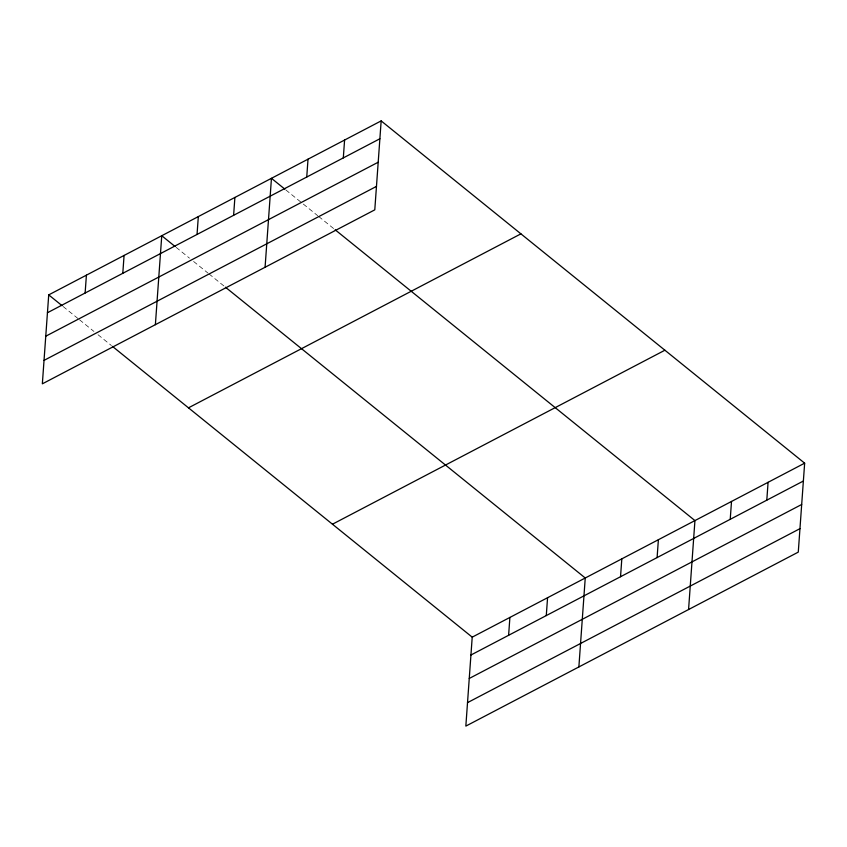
<?xml version="1.0" encoding="UTF-8"?>
<svg xmlns="http://www.w3.org/2000/svg" width="847" height="847" viewBox="0 0 847 847"><rect width="100%" height="100%" fill="white"/><g stroke="black" fill="none" stroke-linecap="round" stroke-linejoin="round"><path stroke-width="0.64" stroke-dasharray="4.24 3.18" d="M285.841 189.94L302.284 203.227M303.311 204.063L317.699 215.689M318.726 216.514L334.142 228.976M176.144 247.356L189.495 258.155M193.614 261.479L207.991 273.105M209.018 273.93L224.434 286.392M63.112 306.508L78.527 318.97M79.554 319.795L93.943 331.431M98.051 334.745L111.412 345.544"/><path stroke-width="1.27" d="M48.724 294.883L42.35 383.829L374.787 209.844L381.161 120.899L48.724 294.883L62.085 305.682M85.124 293.03L86.405 275.169M122.794 273.316L124.075 255.445M155.382 324.676L161.756 235.731L175.117 246.53M197.044 234.46L198.325 216.588M233.613 215.318L234.894 197.457M265.079 267.26L271.453 178.315L284.814 189.114M306.741 177.044L308.022 159.172M343.31 157.902L344.591 140.041M112.439 346.381L472.213 637.156L465.839 726.101L798.276 552.117L804.65 463.171L381.161 120.899M508.613 635.292L509.894 617.431M546.283 615.578L547.564 597.717M578.872 666.949L585.245 577.993L225.461 287.218M620.533 576.722L621.814 558.861M657.103 557.58L658.384 539.719M688.569 609.533L694.942 520.587L335.168 229.802M730.23 519.306L731.512 501.445M766.8 500.164L768.081 482.303M47.443 312.744L379.88 138.76M45.759 336.206L378.196 162.222M44.033 360.377L376.47 186.393M188.479 407.831L520.916 233.846M332.469 524.208L664.895 350.224M472.213 637.156L804.65 463.171M470.932 655.017L803.369 481.032M469.249 678.468L801.686 504.484M467.523 702.639L799.96 528.655"/></g></svg>
